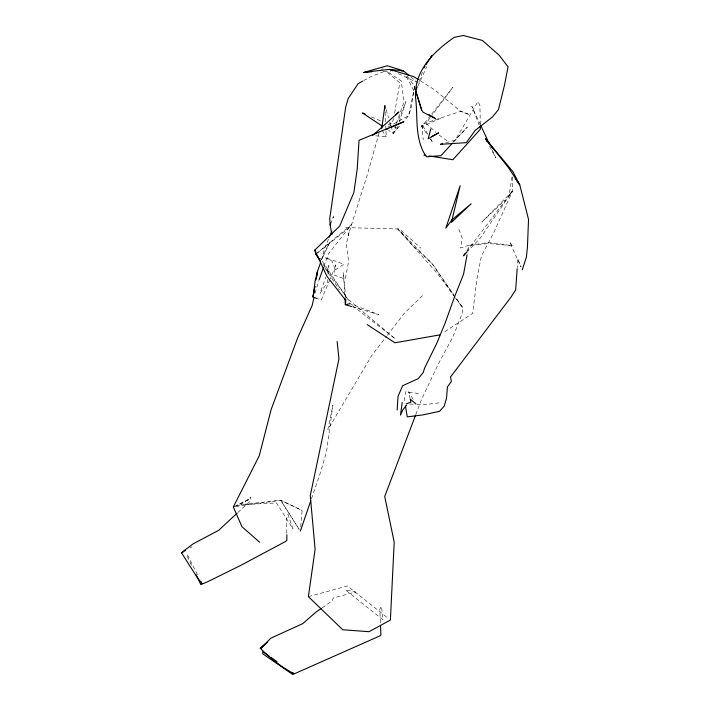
<?xml version="1.0" encoding="UTF-8"?>
<svg xmlns="http://www.w3.org/2000/svg" width="710" height="710" viewBox="0 0 710 710"><rect width="100%" height="100%" fill="white"/><g stroke="black" fill="none" stroke-linecap="round" stroke-linejoin="round"><path stroke-width="0.53" stroke-dasharray="3.55 2.66" d="M512.789 177.056L512.505 191.07L494.187 231.726L481.38 256.195L476.88 279.154L472.7 313.367L442.667 333.088M517.102 269.347L517.679 258.369L521.104 266.969M300.712 526.802L302.123 510.437L280.645 500.248L241.045 504.624L233.333 506.922M327.461 279.607L327.15 282.882L320.041 293.328L325.846 277.086M327.976 274.158L328.792 265.442L327.168 272.968M467.721 250.648L468.547 245.376L488.915 242.438L512.238 245.642L509.629 241.906L520.891 266.836M512.043 176.905L508.972 195.765L512.505 191.07L481.85 222.052L505.138 200.06M407.158 76.041L414.702 86.513L410.841 109.313L408.614 115.632L404.407 120.478M414.702 86.513L408.614 115.632L387.758 127.17M393.455 118.455L392.328 123.62L389.204 123.549M394.591 113.289L399.774 82.892L385.787 70.947M315.036 293.203L318.728 280.796M321.612 259.736L324.603 252.006L329.617 242.696L321.612 259.736L324.399 248.882L328.49 239.146M379.175 132.734L367.381 174.536L348.148 235.427L349.205 231.708L346.276 244.329L348.663 261.298L345.211 279.065L334.064 275.018L335.59 264.865L335.147 269.232L331.969 261.049L324.807 257.526L343.995 264.209L333.514 271.034L330.23 278.719M397.973 126.176L397.307 128.226L393.207 133.409L388.689 130.4M399.304 122.058L405.951 101.503L397.724 122.084M311.486 498.704L320.485 472.532L326.529 451.587L332.892 405.25L327.896 429.656L371.774 355.506L386.639 336.22M419.06 81.561L422.761 71.169M395.958 124.623L394.858 127.676L397.307 128.226L395.319 127.356M396.322 123.602L403.99 102.196L401.274 80.958L386.914 71.266M323.964 266.277L328.455 253.834L351.388 224.679L315.879 254.144M415.723 414.755L421.598 399.339L438.168 364.239L452.918 336.744L462.05 313.98L462.707 307.59L456.477 298.635M391.05 126.202L393.207 133.409L395.674 127.232M330.532 224.014L333.647 216.568L331.339 220.135M329.813 279.678L321.31 299.966L318.213 298.874M418.012 85.883L426.657 66.811M429.807 118.295L426.027 123.389L435.825 132.273M430.438 117.443L452.953 87.197L431.147 114.843M466.71 251.446L512.505 191.07L480.173 238.214L467.97 251.02M387.314 335.351L404.203 313.438L422.477 295.644M430.473 115.686L421.74 126.575L427.908 135.459M393.207 133.409L400.91 124.525M453.823 141.636L467.304 127.205L452.927 142.328M237.948 512.434L249.858 501.615L250.932 497.009L241.045 504.624L276.51 502.973L293.008 528.994L287.976 514.413L286.725 518.176L286.822 534.728M317.583 252.787L349.054 227.75M322.251 607.778L332.138 600.926L333.238 598.006L355.515 592.051L345.406 589.859L383.178 619.999L381.394 606.216L379.797 609.304L380.445 624.383M190.094 547.871L192.011 546.789M363.573 80.647L370.851 76.6L385.716 70.893M234.3 506.478L249.902 499.077L236.252 505.547M440.821 118.242L421.74 126.575L421.882 124.339L460.701 111.284L469.709 114.745L460.302 111.079L434.715 89.895L419.184 80.088M445.782 142.799L455.252 140.074L477.972 101.539L479.933 105.364L480.271 123.984M308.397 596.648L347.421 585.954L388.672 618.712M381.234 69.225L383.32 68.843M235.48 506.629L280.645 500.257L302.123 510.437M439.037 402.854L423.675 404.78L415.057 404.318M383.879 71.417L390.385 71.213M345.726 227.617L399.357 228.984L420.977 248.225M409.67 404.025L413.983 404.256M375.732 135.832L386.196 136.71L385.752 125.99M512.238 245.642L488.711 243.565L468.547 245.376L460.462 247.967L462.379 238.569L458.5 228.15M418.412 393.473L405.65 391.725L404.318 399.384L405.055 403.75M352.701 306.889L378.945 314.681L349.923 303.667L347.634 298.963L320.281 258.236M371.445 116.884L381.394 121.25M388.352 124.303L390.349 125.173M398.39 73.636L416.255 82.094M439.153 135.122L448.791 142.035M352.55 305.699L395.337 338.91L347.634 298.963L322.233 263.108M410.815 76.92L418.234 83.034M454.861 297.037L437.218 273.288L397.822 228.966L432.195 263.73L453.983 295.058M397.822 228.966L411.365 244.142L432.195 263.73L454.959 297.117M455.518 297.916L462.707 307.59L455.598 297.996M430.366 139.009L432.834 142.559L430.642 138.911M324.887 267.812L339.291 289.689M382.158 130.383L386.196 136.71M427.908 134.359L421.882 124.339L423.195 139.692M413.176 399.339L408.667 391.787L409.981 397.973M489.625 146.358L495.837 157.868L492.101 149.837M406.386 76.556L414.392 91.892M197.442 574.701L187.191 554.297L187.378 556.729L192.188 566.695M480.422 124.747L471.857 106.358L479.241 125.084M386.133 109.722L388.592 117.966M389.825 122.084L390.74 125.173M345.699 297.561L343.4 272.782L344.811 295.892M385.166 112.038L385.707 124.916M299.176 529.341L280.645 500.239L299.176 529.349"/><path stroke-width="1.06" d="M442.623 143.704L440.519 144.307L466.337 142.648L475.141 130.463L492.616 116.839L498.482 109.553L504.446 85.342L508.067 66.838L498.97 55.016L482.356 40.417L463.284 35.5L454.169 37.373C433.961 51.439 413.948 70.698 415.545 97.341C418.048 117.274 414.258 139.559 426.426 156.803L440.963 155.694L452.394 143.198M517.102 269.347L515.664 289.955L510.996 297.126L450.486 377.028L451.356 381.447L447.433 386.906L446.528 398.257L444.211 406.111L439.481 411.356L422.761 414.915L407.265 416.85L405.428 405.934M397.165 409.936L398.017 396.331L402.685 385.672L418.154 378.696L423.302 372.395L424.589 368.099L436.765 343.312L445.205 322.881L454.391 297.241L463.568 274.158L467.056 254.863M345.903 299.709L345.353 304.705L351.645 306.569M402.206 402.464L400.484 415.066L402.863 409.776L406.635 405.126M381.731 128.395L384.9 105.604L385.033 108.825M314.166 290.603L313.039 297.037L317.175 298.502M314.539 288.455L314.92 286.308M316.607 276.643L317.539 271.273L320.592 262.62M314.805 286.308L313.039 297.037L315.116 281.124L317.539 271.273L315.977 279.864M314.068 297.321L312.134 305.566L297.561 338.111L271.096 409.652L259.239 455.82L233.333 506.922M331.952 234.708L330.141 224.946L330.62 223.02M430.819 128.892L428.183 138.814L438.585 132.868L431.423 136.71M522.24 269.836L526.412 257.038L527.432 247.24L528.533 219.417L519.755 184.813L512.895 171.669L485.48 138.681L487.033 141.556M300.339 531.16L310.767 500.798M432.594 116.866L435.301 118.517L423.071 112.215L421.74 110.254L415.732 90.907L417.214 86.753M319.101 279.758L323.591 267.315M415.332 415.785L384.714 496.485L394.21 542.138L390.393 620.052L369.049 631.687L342.761 629.761L308.397 596.648L315.107 549.265L310.27 495.624L338.936 358.932L337.152 341.51M329.307 237.202L331.756 231.362M430.295 58.779L431.662 55.77L426.098 64.548M423.87 68.053L424.979 66.296M465.378 253.195L463.39 255.822L467.207 251.819M395.869 115.002L398.878 111.958L372.599 135.566M320.68 261.431L315.879 254.144L314.805 250.089L339.637 226.179L353.908 192.401L357.201 169.033L359.038 140.332L403.892 121.676L390.766 127.498M266.978 642.674L260.854 648.328L270.821 638.183L302.779 623.62L315.959 612.126L321.355 608.399M237.149 513.153L218.715 530.281L192.765 544.073L181.467 552.735L196.581 576.502L201.88 583.558L200.903 581.605M267.679 641.955L260.162 648.186C269.853 658.019 281.746 667.382 294.029 673.683L292.245 672.423M375.288 133.737L377.09 132.521M183.384 551.652L181.467 552.735L185.665 550.277M362.659 81.153L358.115 83.691L348.175 98.575L345.681 107.077L329.742 218.662L330.141 224.946M385.716 129.744L388.752 128.395M406.439 403.857L410.859 402.1L410.202 399.002M349.923 303.667L345.353 304.705L344.945 298.094M367.691 71.745L363.529 72.526L387.243 65.746L403.386 70.805L409.164 75.562M439.934 334.88L394.946 342.779L367.177 324.63M371.96 71.799L366.546 71.967L389.462 69.403L403.386 70.805L401.221 70.867M423.861 155.162L425.956 155.463M429.097 155.916L452.9 159.732L480.351 129.229L480.306 126.078M365.472 114.274L362.49 112.961L382.362 126.194M392.435 70.814L389.462 69.403L413.708 76.627L418.27 79.511M428.973 114.665L430.784 115.765M269.019 656.013L262.771 651.602L262.718 653.768L292.768 674.5L379.637 636.009L380.915 635.157L380.498 625.466M270.812 657.283L277.06 661.693M410.513 399.277L415.989 404.061M259.727 542.289L241.986 526.767L233.324 506.949M345.477 300.028L326.866 276.19L314.805 250.089M492.731 148.434L485.48 138.681L508.351 167.516L519.755 184.813L515.14 178.601M315.879 254.144L319.686 259.523M196.04 574.674L200.859 584.641L207.817 581.641L240.779 565.382L285.793 541.357L286.858 540.248L286.822 534.728M480.883 125.75L489.297 143.819M415.732 90.907L421.74 110.254M452.048 219.772L451.445 222.363L471.165 203.788L452.048 219.772L445.818 228.167L460.169 185.638L452.048 219.772"/></g></svg>
